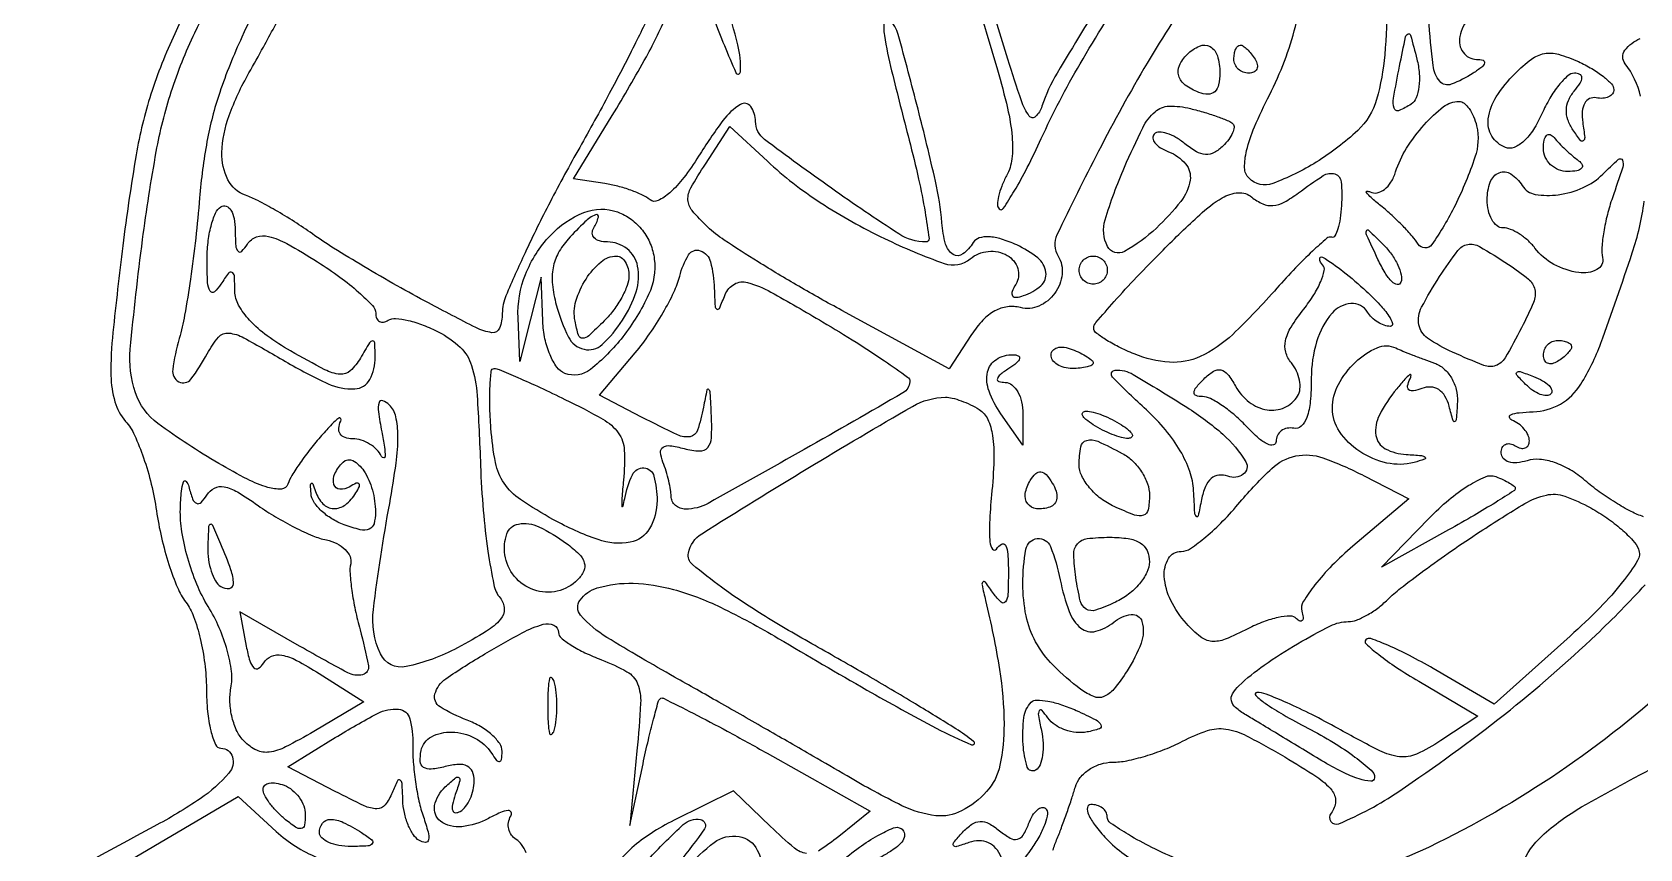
# Model space of a CAD drawing. Extents: x 21 to 741, y 101 to 447.
# Drawn here: x 311.6 to 425.9, y 168.8 to 226.9 of the extents above; entities that cross this region are included whole.
import ezdxf

# ---------------------------------------------------------------- set-up
doc = ezdxf.new("R2010")
doc.units = 0

msp = doc.modelspace()

# ---------------------------------------------------------------- linework, layer by layer
for points in [[(395.404988, 239.75, -0.004701), (394.629985, 238.851897, -0.005486), (393.876674, 238.014062, -0.004889), (393.225452, 237.319323, -0.032861), (392.877307, 237, 0.081453), (391.582951, 235.558604, 0.003475), (387.926301, 229.754628, 0.004548), (384.437837, 224.015438, 0.053907), (383.354955, 221.650235, -0.11438), (382.90619, 220.917318, -0.464589), (382.451996, 220.952006, -0.075082), (381.899313, 222.027103, -0.006341), (380.939529, 225), (379.240594, 230.5), (382.048347, 231.108985, 0.077499), (384.548773, 232.07385, 0.023717), (387.968336, 234.267567, 0.023905), (391.476569, 237.02204, 0.030769), (394.404988, 239.889826, -0.009477), (396.132167, 241.73163, -0.238757), (396.767097, 241.948977, -0.576211), (396.907225, 241.604542, -0.010863)], [(406.964816, 235.065741, -0.095264), (407.639638, 232.895318, -0.024524), (407.869712, 229.2159, -0.025834), (407.720094, 225.305827, -0.045959), (407.138175, 222.139534, -0.136918), (405.79597, 219.929346, -0.049686), (402.857077, 217.678418, -0.049581), (399.756139, 216.160425, -0.293397), (398.072596, 216.527404, -0.196208), (397.758475, 217.274733, -0.062764), (397.899426, 218.495475, -0.041503), (398.465358, 220.184672, -0.015604), (399.523075, 222.446403, 0.026383), (400.591146, 224.864738, 0.028432), (401.368598, 227.323144, 0.029379), (401.841712, 229.773922, 0.033002), (402, 232.169478, -0.012412), (402.066499, 234.84783, -0.084366), (402.351688, 236.135372, -0.18635), (402.947081, 236.768383, -0.112354), (403.964816, 237, -0.085768), (404.79313, 236.856861, -0.057675), (405.656553, 236.431812, -0.056312), (406.422883, 235.805512, -0.070544)], [(358.028158, 233.95, 0.071377), (358.414013, 232.094257, 0.007416), (359.997521, 227.917072, 0.007284), (361.599072, 224.040148, 0.796943), (361.929872, 224.100777, 0.072176), (361.736863, 226.018204, 0.018127), (360.864389, 229.044631, 0.017266), (359.786801, 231.983428, 0.088169), (358.863519, 233.45, 0.020577), (358.533207, 233.784635, 0.0529), (358.26193, 233.98875, 0.149115), (358.098764, 234.02925, 0.41707)], [(415.050444, 228.822957, 0.118663), (413.740015, 227.944537, 0.13543), (413.051581, 226.605281, 0.209727), (413.287472, 225.486843, 0.238689), (414.25, 224.984687, -0.066727), (414.704915, 224.918023, -0.405416), (414.8125, 224.730859, -0.167501), (414.621859, 224.440231, -0.021149), (414, 224, -0.052236), (412.446025, 223.211889, -0.323515), (411.630733, 223.429469, -0.143283), (411.155438, 224.554918, -0.010969), (410.846513, 227.866115), (410.5, 232.73223), (413.800444, 231.156848, -0.007199), (415.797806, 230.167903, -0.152401), (416.264727, 229.709115, -0.415058), (416.144484, 229.313588, -0.033641)], [(409.598762, 221.804373, -0.049642), (408.737732, 221.345163, -0.441845), (408.392253, 221.508379, -0.117892), (408.34776, 222.217773, -0.006025), (408.77276, 224.5, -0.002263), (409.197387, 226.587384, -0.249998), (409.373906, 226.799023, -0.450295), (409.556182, 226.708596, -0.003801), (410.004257, 225, -0.042758), (410.170448, 223.992027, -0.051084), (410.147224, 223.030035, -0.059031), (409.952796, 222.249545, -0.156145)], [(396, 224.031385, -0.051069), (395.9132, 223.183769, -0.155809), (395.632608, 222.68592, -0.195231), (395.163102, 222.507681, -0.086117), (394.5, 222.638374, -0.066516), (393.539959, 223.161905, -0.161077), (393.076732, 223.811721, -0.183515), (393.123303, 224.548808, -0.09007), (393.666667, 225.333333, -0.094758), (394.546675, 225.930799, -0.233205), (395.306314, 225.892232, -0.197246), (395.828429, 225.236388, -0.070834)], [(398.5, 225, -0.082592), (398.656512, 224.6179, -0.161196), (398.6254, 224.29375, -0.182303), (398.413961, 224.078288, -0.108972), (398.059017, 224, -0.093332), (397.654762, 224.076123, -0.09642), (397.311086, 224.29375, -0.099167), (397.081062, 224.618444, -0.105053), (397, 225, -0.042167), (397.032345, 225.382849, -0.061769), (397.129539, 225.70625, -0.081139), (397.272352, 225.92554, -0.210953), (397.440983, 226, -0.151918), (397.65171, 225.934461, -0.038439), (397.933975, 225.70625, -0.035638), (398.231006, 225.382774, -0.029505)], [(424, 222.839485, -0.16092), (423.901009, 222.539871, -0.123606), (423.632812, 222.320036, -0.095767), (423.228052, 222.216809, -0.064126), (422.75, 222.25, 0.158053), (422.276392, 222.194757, 0.161422), (421.930084, 221.872323, 0.109584), (421.760037, 221.286927, 0.052356), (421.791698, 220.5, -0.008334), (421.930059, 219.426316, -0.262286), (421.829533, 219.189556, -0.418337), (421.630346, 219.216848, -0.012742), (421.0989, 219.966462, -0.063098), (420.736999, 220.687461, -0.092393), (420.627741, 221.387112, -0.095244), (420.778488, 222.063554, -0.071004), (421.179647, 222.716462, 0.028644), (421.608666, 223.298182, 0.140271), (421.727982, 223.684643, 0.294061), (421.587419, 223.913257, 0.112352), (421.206262, 224, 0.185694), (420.722463, 223.813905, 0.040182), (420.096553, 223.150152, 0.036783), (419.453457, 222.214586, 0.027997), (418.887025, 221.106901, -0.038454), (418.286652, 219.990982, -0.063399), (417.600041, 219.170975, -0.086128), (416.912479, 218.725164, -0.194867), (416.303208, 218.71389, -0.168322), (415.336358, 219.528134, -0.168063), (415.079715, 220.766575, -0.110938), (415.647823, 222.324617, -0.053746), (416.985272, 223.985272, -0.035532), (418.142996, 224.989188, -0.115231), (419.067798, 225.39541, -0.116657), (420.070176, 225.347428, -0.036874), (421.485272, 224.824757, -0.025783), (422.448188, 224.324577, -0.034425), (423.261299, 223.768946, -0.036783), (423.84257, 223.236257, -0.19114)], [(414.248645, 220.25, -0.137544), (414.134599, 218.025353, -0.033696), (412.720341, 214.603893, -0.038582), (411.064851, 211.819773, -0.538034), (410.093367, 211.848928, 0.040585), (409.688824, 212.398328, 0.014004), (409.020641, 213.1245, 0.01381), (408.236112, 213.887274, 0.015584), (407.440862, 214.574353, -0.009506), (406.757375, 215.150513, -0.048173), (406.416167, 215.513039, -0.599942), (406.456953, 215.603905, -0.133678), (406.678004, 215.559637, 0.167573), (407.176634, 215.493754, 0.11628), (407.697236, 215.733909, 0.089443), (408.162254, 216.254944, 0.060801), (408.493512, 216.979559, -0.06244), (409.269167, 218.661726, -0.043659), (410.52436, 220.333472, -0.043845), (411.902462, 221.622122, -0.167602), (412.998104, 222, -0.172492), (413.354482, 221.873285, -0.066874), (413.71824, 221.485938, -0.055787), (414.03425, 220.919653, -0.043874)], [(396.931284, 220.40205, -0.233936), (397.015552, 220.152607, -0.071883), (396.903618, 219.759406, -0.054878), (396.63089, 219.29447, -0.036328), (396.225715, 218.825715, -0.071654), (395.59679, 218.355167, -0.14041), (394.991509, 218.219639, -0.117155), (394.330744, 218.418236, -0.041902), (393.518216, 218.984882, 0.040693), (392.873067, 219.437119, 0.05704), (392.230021, 219.721271, 0.072005), (391.683857, 219.808496, 0.202711), (391.332706, 219.666039, 0.231374), (391.23425, 219.379208, 0.141566), (391.378233, 219.04368, 0.085347), (391.771604, 218.702893, 0.044331), (392.356872, 218.41655, -0.126782), (393.562836, 217.558099, -0.218079), (393.886183, 216.392096, -0.127979), (393.222533, 214.879648, -0.037152), (391.486756, 212.987558, -0.061348), (389.213583, 211.324415, -0.422171), (388.021317, 211.679994, -0.197047), (387.844017, 213.582963, -0.028433), (389.220711, 217.318923, -0.012457), (390.521783, 220.120119, -0.096261), (391.394044, 221.263561, -0.177853), (392.392594, 221.656818, -0.067365), (393.905272, 221.487639, -0.010898), (394.929143, 221.206807, -0.013739), (395.862797, 220.900537, -0.011854), (396.624982, 220.606529, -0.098702)], [(421.5, 217.776946, -0.111066), (421.749502, 217.485745, -0.327207), (421.71351, 217.239691, -0.159858), (421.381294, 217.068396, -0.037587), (420.75, 217.015313, -0.092982), (420.077293, 217.13542, -0.098893), (419.510203, 217.490372, -0.101386), (419.132985, 218.027441, -0.102919), (419, 218.666667, -0.043317), (419.050454, 219.247958, -0.152297), (419.220312, 219.577897, -0.297449), (419.466001, 219.631514, -0.129577), (419.75, 219.4283, 0.019542), (420.109237, 219.02775, 0.01106), (420.573438, 218.569889, 0.011028), (421.062566, 218.128314, 0.017789)], [(423.900163, 215.143452, 0.021808), (423.540924, 213.947566, 0.021361), (423.284365, 212.716689, 0.021826), (423.153059, 211.619722, 0.071634), (423.202183, 210.893452, -0.338159), (422.798469, 210.039495, -0.155357), (421.511075, 209.820155, -0.09133), (419.748561, 210.407462, -0.102128), (418.389757, 211.569154, 0.044629), (417.880685, 212.116601, 0.041545), (417.270845, 212.579689, 0.044249), (416.656148, 212.898131, 0.097694), (416.139757, 213, -0.170972), (415.704896, 213.153176, -0.094147), (415.334804, 213.5875, -0.07465), (415.084472, 214.234922, -0.055038), (415, 215, -0.08651), (415.219825, 216.261007, -0.212906), (415.856552, 216.924614, -0.248325), (416.692038, 216.840545, -0.10795), (417.49137, 216.013964, 0.214885), (418.42075, 215.386442, 0.077504), (420.052358, 215.360563, 0.069331), (421.831541, 215.866937, 0.092684), (423.213567, 216.813567, -0.012849), (424.335114, 217.878906, -0.518946), (424.615809, 217.815142, -0.178623), (424.634154, 217.313123, -0.004609)], [(404.644213, 214.583762, -0.021919), (404.549266, 213.669182, -0.038207), (404.380253, 212.926126, -0.048383), (404.170676, 212.425863, -0.356544), (403.948136, 212.333762, 0.256813), (403.606268, 212.260832, 0.009291), (402.578644, 211.33838, 0.014989), (401.37918, 210.151615, 0.009711), (400.060992, 208.711786, -0.021416), (396.911864, 205.429688, -0.083128), (394.58998, 203.850143, -0.125526), (392.413889, 203.450223, -0.081355), (389.909272, 204.037581, -0.017626), (388.796962, 204.54495, -0.026057), (387.863985, 205.073329, -0.024036), (387.173289, 205.561708, -0.2442), (387.031952, 205.87132, -0.166155), (387.191435, 206.27052, -0.004174), (388.49432, 207.762841, -0.008514), (390.084711, 209.493782, -0.005648), (391.965357, 211.427714, -0.010146), (394.565603, 213.937908, -0.052197), (396.166122, 215.137514, -0.116993), (397.312689, 215.499692, -0.193813), (398.26545, 215.19466, 0.0683), (399.04542, 214.709629, 0.127512), (399.774121, 214.587321, 0.104207), (400.570611, 214.829369, 0.036282), (401.582045, 215.485142, -0.019633), (403.349301, 216.71635, -0.217198), (404.181208, 216.834838, -0.310793), (404.627548, 216.284988, -0.034719)], [(355.802947, 210.781777, -0.139885), (355.401579, 208.254405, -0.057042), (353.56772, 205.2594, -0.058721), (351.266683, 202.93658, -0.26581), (349.452766, 202.656499, -0.145968), (348.885184, 203.093644, -0.055836), (348.390805, 203.971172, -0.049007), (348.034126, 205.109833, -0.042025), (347.881685, 206.356989), (347.76337, 209.5), (347, 206.5), (346.23663, 203.5), (346.118315, 206.603977, -0.10469), (346.651075, 209.697943, -0.09408), (348.399897, 212.445981, -0.108249), (350.800953, 214.091394, -0.186335), (353.192202, 214.131284, -0.070477), (354.16285, 213.610448, -0.068986), (354.958676, 212.837272, -0.068383), (355.519583, 211.87006, -0.067225)], [(349.686389, 212.205958, 0.059208), (348.976641, 211.206057, 0.080027), (348.608259, 210.16231, 0.071907), (348.565353, 208.971431, 0.038462), (348.835922, 207.521118, 0.050864), (349.703794, 205.235993, 0.223252), (350.808265, 204.366545, 0.248669), (352.089822, 204.707273, 0.060937), (353.546217, 206.430191, 0.068399), (354.512005, 208.4634, 0.124977), (354.61817, 210.285363, 0.180195), (353.868616, 211.51612, 0.168367), (352.472368, 212, -0.064544), (351.908495, 212.073094, -0.136231), (351.530694, 212.29375, -0.191443), (351.39521, 212.620484, -0.14305), (351.5, 213, 0.070905), (351.831451, 213.758448, 0.631803), (351.626461, 213.936171, 0.089396), (350.865522, 213.425578, 0.01648)], [(408.866071, 209.130903, -0.36404), (408.612636, 208.978429, -0.158497), (408.236429, 209.170012, -0.061987), (407.747797, 209.797555, -0.024856), (407.236665, 210.760309, -0.002374), (406.431497, 212.499319, -0.192266), (406.417164, 212.791757, -0.547728), (406.576915, 212.830457, -0.00522), (407.602737, 211.825835, -0.040664), (408.199142, 211.123642, -0.04615), (408.645971, 210.362069, -0.051777), (408.892148, 209.654683, -0.141524)], [(360.070285, 208.690983, 0.005428), (360.124405, 207.430965, 0.254971), (360.254504, 207.22023, 0.445885), (360.4288, 207.278077, 0.008661), (360.835032, 208.254736, -0.173559), (361.493706, 209.004906, -0.197173), (362.438773, 209.116183, -0.05953), (364.088312, 208.436074, -0.006054), (367.764747, 206.320855, -0.006503), (370.152463, 204.866094, -0.010247), (372.158964, 203.549472, -0.004612), (373.810582, 202.394084, -0.257419), (373.967896, 202.066119, -0.252635), (373.477252, 201.268658, -0.00183), (366.465043, 197.247589, -0.002989), (359.628443, 193.414305, -0.126936), (358.022798, 193, -0.088556), (357.632285, 193.069711, -0.094849), (357.300447, 193.269725, -0.099974), (357.078453, 193.567922, -0.110612), (357, 193.918213, 0.042954), (356.960767, 194.374063, 0.015619), (356.829922, 195.009917, 0.015354), (356.642665, 195.700235, 0.017705), (356.42101, 196.345249, -0.063388), (356.25039, 197.043064, -0.285456), (356.422478, 197.405844, -0.180855), (356.91822, 197.513533, -0.027967), (357.92101, 197.310405, 0.050073), (359.02717, 197.136754, 0.236764), (359.598625, 197.384661, 0.164612), (359.866583, 198.075069, 0.022852), (359.863818, 199.633369, 0.002559), (359.777758, 201.268342, 0.173722), (359.670731, 201.520277, 0.607901), (359.545662, 201.48602, 0.005188), (359.294267, 200.25, -0.030322), (358.873787, 198.609456, -0.282461), (358.342532, 198.154036, -0.151769), (357.458547, 198.281432, -0.00822), (354.903456, 199.549925), (351.906231, 201.09985), (354.453407, 204.126997, 0.023836), (355.473061, 205.463165, 0.019771), (356.430475, 206.974625, 0.020222), (357.19783, 208.431928, 0.049622), (357.606965, 209.570161, -0.07559), (358.241776, 211.085142, -0.355404), (359.069143, 211.377948, -0.248546), (359.798641, 210.580235, -0.055425)], [(416.509942, 210.401529, -0.026119), (417.93256, 209.359331, -0.171801), (418.384189, 208.61609, -0.15256), (418.295653, 207.706607, -0.019358), (417.449079, 205.901529, -0.012487), (416.271702, 203.757691, -0.177411), (415.609837, 203.208716, -0.181032), (414.756003, 203.223163, -0.013107), (412.547053, 204.160515, -0.041955), (410.763811, 205.161236, -0.203711), (410.148016, 206.114331, -0.16402), (410.339987, 207.355627, -0.02537), (411.61501, 209.535183, -0.014971), (412.909524, 211.387429, -0.191206), (413.617081, 211.824187, -0.178002), (414.456579, 211.673904, -0.012648)], [(354, 209.571429, -0.090103), (353.878099, 208.900468, -0.035973), (353.485937, 208.048431, -0.034133), (352.919681, 207.167922, -0.036427), (352.25, 206.392836, -0.009429), (351.139082, 205.32303, -0.186224), (350.707087, 205.150756, -0.333841), (350.415058, 205.365105, -0.025734), (350.167424, 206.369447, -0.119969), (350.236753, 207.797426, -0.070289), (350.950468, 209.363319, -0.073591), (352.015714, 210.590386, -0.179119), (353.122445, 211, -0.15986), (353.457164, 210.890177, -0.096766), (353.742218, 210.580357, -0.078418), (353.934725, 210.117758, -0.059528)], [(388, 210, -0.099038), (387.923658, 209.618362, -0.097945), (387.70625, 209.29375, -0.097945), (387.381638, 209.076342, -0.099038), (387, 209, -0.099038), (386.618362, 209.076342, -0.097945), (386.29375, 209.29375, -0.097945), (386.076342, 209.618362, -0.099038), (386, 210, -0.099038), (386.076342, 210.381638, -0.097945), (386.29375, 210.70625, -0.097945), (386.618362, 210.923658, -0.099038), (387, 211, -0.099038), (387.381638, 210.923658, -0.097945), (387.70625, 210.70625, -0.097945), (387.923658, 210.381638, -0.099038)], [(406.405499, 208.5, -0.017263), (407.372938, 207.539247, -0.038967), (408.019092, 206.734375, -0.081352), (408.265871, 206.204981, -0.4969), (408.110539, 206, -0.086657), (407.684641, 206.074372, -0.053372), (407.225787, 206.297387, -0.051548), (406.805288, 206.625123, -0.063125), (406.492348, 207.012381, 0.2776), (405.319572, 207.616483, 0.20291), (403.979594, 206.942065, 0.104198), (402.877484, 204.907666, 0.072333), (402.5, 202.311981, -0.021854), (402.427413, 200.652022, -0.062607), (402.184417, 199.525513, -0.117703), (401.78585, 198.906189, -0.245256), (401.25, 198.75, 0.094292), (400.773032, 198.754468, 0.116874), (400.367188, 198.577423, 0.122474), (400.096821, 198.24514, 0.110264), (400, 197.811439, -0.346369), (399.809923, 197.569972, -0.175012), (399.401057, 197.614907, -0.065755), (398.745383, 198.051355, -0.025544), (397.961045, 198.811439, 0.025957), (397.095198, 199.649128, 0.029287), (396.179976, 200.35711, 0.030463), (395.3414, 200.85858, 0.120083), (394.761045, 201, -0.081742), (394.306214, 201.074857, -0.344024), (394.164057, 201.290952, -0.155859), (394.313689, 201.654929, -0.022758), (394.862279, 202.25, -0.05021), (395.549784, 202.806158, -0.202329), (396.069682, 202.90107, -0.175087), (396.549817, 202.596453, -0.036284), (397.111969, 201.75, 0.099408), (398.091822, 200.614319, 0.126202), (399.357831, 200.06455, 0.14609), (400.596295, 200.228379, 0.150004), (401.527073, 201.043805, 0.116513), (401.692642, 201.54077, 0.069246), (401.662137, 202.167223, 0.063288), (401.450034, 202.821842, 0.06333), (401.08097, 203.402437, -0.106383), (400.682885, 204.165677, -0.124477), (400.665686, 204.980398, -0.083112), (401.067454, 205.951128, -0.027071), (401.962125, 207.224721, 0.026303), (402.671625, 208.231426, 0.039658), (403.168896, 209.181823, 0.046022), (403.418825, 209.959907, 0.256466), (403.300578, 210.366088, -0.178493), (403.096498, 210.808583, -0.609954), (403.292986, 210.930203, -0.032714), (404.766735, 209.907684, -0.018861)], [(411.25, 203.384012, -0.097899), (411.922216, 202.986275, -0.076477), (412.462434, 202.329974, -0.072921), (412.800325, 201.508999, -0.074935), (412.883999, 200.633369, -0.003433), (412.807905, 199.391307, -0.259944), (412.702486, 199.229234, -0.477798), (412.576794, 199.283263, -0.005086), (412.296534, 200.323425, 0.07073), (412.002517, 201.03016, 0.11496), (411.554653, 201.497256, 0.130586), (410.990644, 201.682783, 0.106525), (410.360598, 201.58488, -0.041796), (409.76042, 201.410433, -0.223178), (409.437708, 201.489351, -0.286608), (409.342608, 201.763813, -0.06091), (409.52222, 202.261454, 0.104546), (409.590519, 202.518499, 0.633914), (409.501991, 202.56597, 0.053371), (409.149884, 202.24161, 0.009593), (408.574157, 201.55887, 0.049118), (407.343212, 199.693196, 0.158467), (407.093886, 198.247196, 0.238441), (407.759366, 197.29851, 0.110301), (409.25, 196.883999, -0.007095), (410.323795, 196.813348, -0.180732), (410.584915, 196.691216, -0.554324), (410.549277, 196.543424, -0.016069), (409.802407, 196.320767, -0.119217), (407.876399, 196.281698, -0.092585), (405.9408, 197.103882, -0.097301), (404.50813, 198.522044, -0.150239), (404, 200.174941, -0.123799), (404.421906, 201.852819, -0.07926), (405.645736, 203.459754, -0.087234), (407.179094, 204.481321, -0.215585), (408.5, 204.46679, 0.011029), (409.003764, 204.24567, 0.004115), (409.720313, 203.956704, 0.004075), (410.506703, 203.654452, 0.004923)], [(421, 204.559017, -0.151918), (420.934461, 204.34829, -0.038439), (420.70625, 204.066025, -0.035638), (420.382774, 203.768994, -0.029505), (420, 203.5, -0.082592), (419.6179, 203.343488, -0.161196), (419.29375, 203.3746, -0.182303), (419.078288, 203.586039, -0.108972), (419, 203.940983, -0.093332), (419.076123, 204.345238, -0.09642), (419.29375, 204.688914, -0.099167), (419.618444, 204.918938, -0.105053), (420, 205, -0.042167), (420.382849, 204.967655, -0.061769), (420.70625, 204.870461, -0.081139), (420.92554, 204.727648, -0.210953)], [(381, 203, 0.021149), (380.378141, 202.559769, 0.167501), (380.1875, 202.269141, 0.405416), (380.295085, 202.081977, 0.066727), (380.75, 202.015313, -0.171871), (381.227034, 201.839739, -0.092338), (381.632812, 201.351637, -0.073308), (381.907394, 200.628849, -0.054228), (382, 199.777494), (382, 197.554988), (380.442067, 199.779248, -0.063584), (379.597094, 201.386502, -0.141003), (379.491754, 202.754378, -0.204737), (380.113588, 203.649427, -0.144128), (381.309017, 203.984687, -0.102799), (381.672401, 203.904291, -0.37991), (381.760849, 203.707316, -0.147021), (381.554112, 203.402546, -0.027275)], [(387, 203.393011, -0.289661), (386.903916, 203.241071, -0.046727), (386.559375, 203.115447, -0.039339), (386.074824, 203.028469, -0.024748), (385.5, 203, -0.062722), (384.926468, 203.07223, -0.08088), (384.440625, 203.284531, -0.098158), (384.115494, 203.599211, -0.152681), (384, 203.968615, -0.184534), (384.122486, 204.289193, -0.147206), (384.440625, 204.483616, -0.100118), (384.925634, 204.511135, -0.055937), (385.5, 204.361626, -0.02136), (386.074558, 204.112506, -0.030395), (386.559375, 203.839659, -0.030693), (386.912889, 203.579329, -0.222225)], [(349.454647, 200.809771, -0.015271), (352.151429, 199.396209, -0.10823), (353.2471, 198.417738, -0.146368), (353.670521, 197.203585, -0.03566), (353.613883, 195.059771, 0.004249), (353.499493, 193.780872, 0.036399), (353.494931, 193.20662, 0.837025), (353.56413, 193.198827, 0.024654), (353.698906, 193.75, -0.061406), (354.250074, 195.451986, -0.308522), (355.065956, 195.937114, -0.324346), (355.777178, 195.350895, -0.063627), (356, 193.606989, -0.131454), (355.470711, 191.628563, -0.21991), (354.090089, 190.653206, -0.131044), (351.802704, 190.833094, -0.040979), (348.636345, 192.250892, -0.022729), (346.291327, 193.683348, -0.094828), (345.123296, 194.845558, -0.10279), (344.515395, 196.308001, -0.029167), (344.192502, 198.763121, -0.011704), (344.112767, 200.38766, -0.019572), (344.131239, 201.755417, -0.01447), (344.218567, 202.823488, -0.382201), (344.415751, 203, -0.09945), (344.776911, 202.927448, -0.003383), (346.11486, 202.35662, -0.00625), (347.688817, 201.648957, -0.004307)], [(393.643355, 200.25, -0.039427), (396.221719, 198.321289, -0.078557), (397.845828, 196.365247, -0.38768), (397.663614, 195.482361, -0.253744), (396.562305, 195.337718, 0.120608), (395.925068, 195.418665, 0.153389), (395.386187, 195.179236, 0.114033), (394.971485, 194.599812, 0.050627), (394.698487, 193.694706, -0.00579), (394.455453, 192.516095, -0.607369), (394.329294, 192.481963, -0.172589), (394.221235, 192.736433, -0.002818), (394.136182, 194.306371, 0.072688), (393.866704, 195.680804, 0.04753), (393.186784, 197.148904, 0.042389), (392.141779, 198.633197, 0.033134), (390.777139, 200.056371, -0.014579), (388.374938, 202.382463, -0.639446), (388.566244, 202.882351, -0.151762), (389.83654, 202.579861, -0.007108)], [(419.526461, 201.193128, -0.20742), (419.220211, 201.072099, -0.082976), (418.768815, 201.162781, -0.063152), (418.246577, 201.441312, -0.043285), (417.733333, 201.875912, -0.011214), (417.106486, 202.536448, -0.400052), (417.111181, 202.729672, -0.286372), (417.336218, 202.78179, -0.008399), (418.293128, 202.435707, -0.036269), (418.940734, 202.133723, -0.070189), (419.395085, 201.789051, -0.120343), (419.59249, 201.461316, -0.278911)], [(378.88742, 200.09074, -0.145144), (379.503889, 199.385002, -0.071202), (379.845383, 198.230307, -0.045154), (379.939812, 196.519407, -0.015172), (379.776077, 194.021388, 0.011365), (379.629887, 192.024084, 0.035052), (379.6566, 190.671088, 0.133931), (379.847658, 190.15742, 0.531545), (380.123345, 190.165335, -0.122412), (380.484646, 190.510263, -0.428509), (380.760094, 190.427744, -0.102578), (380.929447, 189.805197, -0.015292), (380.969374, 188.5, -0.010481), (380.936711, 186.941982, -0.143189), (380.756858, 186.410615, -0.460001), (380.450028, 186.380541, -0.048891), (379.919181, 187, 0.008287), (379.33626, 187.803896, 0.437011), (379.165917, 187.821476, 0.272151), (379.096518, 187.610789, 0.00575), (379.350434, 186.5, -0.018818), (380.336077, 181.602426, -0.038989), (380.659381, 177.717519, -0.051802), (380.37014, 174.788231, -0.134204), (379.419607, 172.911166, -0.089319), (377.64827, 171.544727, -0.148832), (375.810908, 171.203909, -0.087342), (373.407539, 171.911505, -0.01789), (369.5, 174.027699, 0.001961), (367.074994, 175.442692, 0.000851), (363.839063, 177.306548, 0.000842), (360.391557, 179.27676, 0.001119), (357.25, 181.055821, -0.008669), (352.435759, 183.878969, -0.077272), (350.566735, 185.459459, -0.35174), (350.525723, 186.533581, -0.160967), (351.75, 187.395305, -0.08235), (354.31174, 187.729669, -0.059304), (357.166769, 187.289377, -0.045171), (360.516677, 186.021722, -0.02091), (364.619178, 183.813135, 0.003946), (370.921146, 180.139493, 0.00849), (375.845631, 177.430624, 0.021699), (378.35624, 176.240898, 0.869862), (378.5, 176.481755, 0.029594), (377.229523, 177.384763, 0.00375), (374.364472, 179.146242, 0.004388), (370.925989, 181.183914, 0.003635), (367.230117, 183.294728, -0.010111), (363.466227, 185.509515, -0.019851), (360.582672, 187.44768, -0.017005), (358.514187, 189.071309, -0.272675), (358.230117, 189.877197, -0.206965), (359.176443, 191.255462, -0.003961), (366.716072, 195.90951, -0.005462), (374.158306, 200.311954, -0.128143), (376.5, 200.955908, -0.064431), (376.980522, 200.900296, -0.025946), (377.613805, 200.70732, -0.025152), (378.282822, 200.426071, -0.029079)], [(389, 199, -0.027796), (389.514186, 198.625641, -0.102785), (389.765625, 198.315379, -0.335455), (389.732273, 198.122372, -0.190341), (389.5, 198.030626, -0.067616), (389.012663, 198.096832, -0.024967), (388.353125, 198.315379, -0.024204), (387.647707, 198.628962, -0.026766), (387, 199, -0.027796), (386.485814, 199.374359, -0.102785), (386.234375, 199.684621, -0.335455), (386.267727, 199.877628, -0.190341), (386.5, 199.969374, -0.067616), (386.987337, 199.903168, -0.024967), (387.646875, 199.684621, -0.024204), (388.352293, 199.371038, -0.026766)], [(389.065741, 196.964816, -0.069844), (389.805507, 196.424468, -0.056191), (390.431812, 195.662851, -0.057684), (390.856915, 194.806359, -0.086582), (391, 193.986255, -0.043902), (390.908799, 192.949565, -0.277846), (390.574928, 192.566983, -0.16973), (389.939439, 192.582869, -0.016571), (388.5, 193.181954, -0.05602), (387.543894, 193.754356, -0.055346), (386.734375, 194.526775, -0.060448), (386.183105, 195.372764, -0.114691), (386, 196.160515, -0.045139), (386.115584, 197.438207, -0.291291), (386.53571, 197.891601, -0.172073), (387.321238, 197.825271, -0.016588)], [(406.260297, 195.365395), (409.421274, 193.73079), (405.460637, 190.36336, 0.020942), (403.968019, 188.982565, 0.029089), (402.761354, 187.618523, 0.028922), (401.932462, 186.428169, 0.205691), (401.833333, 185.747965, -0.034878), (401.918432, 185.308513, -0.185236), (401.860153, 185.075187, -0.36958), (401.702049, 185.034532, -0.082452), (401.456549, 185.210118, 0.205313), (401.002896, 185.391523, 0.044652), (400.146686, 185.293628, 0.03962), (399.100303, 184.990146, 0.02895), (397.994625, 184.497221, -0.021751), (396.374376, 183.746766, -0.119147), (395.427971, 183.600745, -0.148646), (394.627102, 183.919901, -0.040242), (393.62141, 184.865844, -0.07087), (392.51381, 186.505636, -0.095647), (392.051522, 188.230624, -0.153291), (392.349309, 189.484996, -0.264282), (393.255603, 190, 0.151359), (393.914045, 190.203996, 0.024238), (394.999612, 191.028125, 0.024935), (396.22013, 192.159855, 0.019567), (397.42947, 193.5, -0.031305), (399.691373, 195.891296, -0.136445), (401.40419, 196.781684, -0.139188), (403.311606, 196.65097, -0.033069)], [(335.984687, 192.782224, -0.067124), (335.881837, 191.964595, -0.237761), (335.541056, 191.580747, -0.156774), (334.907844, 191.538328, -0.027388), (333.75, 191.89508, -0.048873), (332.882192, 192.31569, -0.052113), (332.132652, 192.889188, -0.058171), (331.603223, 193.521156, -0.128658), (331.403709, 194.112856, -0.007131), (331.369315, 194.737074, -0.312191), (331.436049, 194.842477, -0.426966), (331.531426, 194.801487, -0.008488), (331.727033, 194.25, 0.110853), (332.252813, 193.382094, 0.195443), (333.00675, 193.046041, 0.175469), (333.845104, 193.318406, 0.089159), (334.595492, 194.154508, 0.029004), (334.843426, 194.613152, 0.315645), (334.809017, 194.809017, 0.315645), (334.613152, 194.843426, 0.029004), (334.154508, 194.595492, -0.155081), (333.44744, 194.418059, -0.32184), (333.028884, 194.759716, -0.179505), (333.099408, 195.526126, -0.084806), (333.681695, 196.348362, -0.332947), (334.381098, 196.448773, -0.124937), (335.151443, 195.73285, -0.076643), (335.7653, 194.35983, -0.064722)], [(383.905454, 193.145833, -0.105435), (382.971294, 193.032286, -0.21625), (382.342919, 193.387974, -0.203585), (382.173645, 194.11717, -0.095285), (382.524864, 195.040232, -0.060422), (382.915023, 195.5284, -0.226851), (383.276151, 195.651965, -0.186249), (383.650668, 195.454721, -0.040481), (384.092954, 194.856763, -0.059411), (384.358425, 194.28882, -0.10734), (384.411849, 193.780462, -0.141913), (384.250559, 193.389303, -0.142632)], [(323.997881, 193.996571, -0.135929), (324.542959, 194.501339, -0.170734), (325.22049, 194.59586, -0.086024), (326.168836, 194.2267, -0.018586), (327.646604, 193.258481, 0.020113), (328.885762, 192.451991, 0.017272), (330.249315, 191.703173, 0.017618), (331.535579, 191.109477, 0.04685), (332.5, 190.807372, -0.061601), (333.244226, 190.549972, -0.08029), (333.831511, 190.134005, -0.098167), (334.175426, 189.629777, -0.155492), (334.224291, 189.113484, 0.072818), (334.175881, 188.410616, 0.016287), (334.307196, 187.212677, 0.016569), (334.55216, 185.826288, 0.015346), (334.893684, 184.422874, -0.021333), (335.484166, 181.863438, -0.399828), (335.072526, 181.230507, -0.183438), (334.010143, 181.368749, -0.006818), (330.417997, 183.358643), (326.335993, 185.693195), (326.802151, 183.254647, 0.022787), (327.05251, 182.206431, 0.132179), (327.34364, 181.723878, 0.346893), (327.672973, 181.691732, 0.112146), (328.040508, 182.065544, -0.154376), (328.592772, 182.541083, -0.149859), (329.325195, 182.619789, -0.075744), (330.375916, 182.246154, -0.017899), (331.988076, 181.304487), (335.163444, 179.293986), (331.605435, 177.194709, -0.014943), (329.600776, 176.091316, -0.083247), (328.434681, 175.721422, -0.14805), (327.545217, 175.858498, -0.084834), (326.651593, 176.491264, -0.085435), (326.150512, 177.200708, -0.050447), (325.800119, 178.179783, -0.048617), (325.64148, 179.26077, -0.05943), (325.713061, 180.27931, 0.078485), (325.751187, 181.461657, 0.037099), (325.449312, 182.961797, 0.034579), (324.878054, 184.567153, 0.034131), (324.088919, 186.085761, -0.039155), (323.289174, 187.663271, -0.028378), (322.642803, 189.524838, -0.028781), (322.224317, 191.39706, -0.048645), (322.119739, 193, -0.01212), (322.191962, 194.281397, -0.069082), (322.339463, 194.945728, -0.571425), (322.52299, 194.978381, -0.114981), (322.717278, 194.604853, 0.024746), (322.990092, 193.723415, 0.196915), (323.271236, 193.41458, 0.322249), (323.591009, 193.472781, 0.053476)], [(417, 194.478506, -0.256428), (416.901669, 194.299382, -0.002476), (415.604688, 193.483041, -0.007384), (414.07089, 192.559361, -0.004621), (412.25, 191.521523), (407.5, 188.872056), (410.870813, 192.358283, -0.025896), (412.26819, 193.661241, -0.035477), (413.659515, 194.670871, -0.038595), (414.872319, 195.301752, -0.194633), (415.620813, 195.315266, -0.01818), (416.149188, 195.09015, -0.02656), (416.594864, 194.851155, -0.024867), (416.925801, 194.627141, -0.23573)], [(425.756347, 190.151357, -0.236441), (425.684982, 189.340314, -0.028617), (424.628783, 187.826995, -0.027643), (423.020211, 185.999715, -0.01584), (420.894842, 183.971478), (415.5, 179.140241), (411.171494, 181.658282, 0.011828), (409.47903, 182.589981, 0.018569), (407.978646, 183.300806, 0.013186), (406.741773, 183.793302, 0.292423), (406.38055, 183.713883, 0.428793), (406.387839, 183.419548, 0.017342), (407.291968, 182.65616, 0.021101), (408.549446, 181.750211, 0.012169), (410.132632, 180.762507), (414.347154, 178.27357), (411.697887, 176.537703, -0.036789), (409.979975, 175.584665, -0.138541), (408.775626, 175.393248, -0.088256), (407.363045, 175.820579, -0.00996), (404.398357, 177.400918, 0.010199), (402.535361, 178.392851, 0.013161), (400.78392, 179.222842, 0.010945), (399.29929, 179.840639, 0.103831), (398.624047, 179.953439, 0.659182), (398.547281, 179.751814, 0.040468), (399.225501, 179.194227, 0.022013), (400.502651, 178.387847, 0.009803), (402.25, 177.434272, -0.016423), (404.069647, 176.40975, -0.023541), (405.604688, 175.375916, -0.020875), (406.754725, 174.443011, -0.215109), (407, 173.899274, -0.436484), (406.734093, 173.652705, -0.059311), (405.898438, 173.816814, -0.038586), (404.689329, 174.313163, -0.019592), (403.25, 175.11043, 0.000247), (401.693584, 176.053001, 0.000239), (400.118081, 177.005039, 0.000236), (398.729969, 177.842044, 0.000876), (397.854104, 178.367522, -0.041834), (397.116781, 178.896414, -0.15831), (396.823397, 179.373958, -0.195862), (396.897977, 179.867661, -0.068812), (397.354104, 180.438498, -0.036965), (399.14468, 181.90232, -0.020243), (401.530654, 183.434863, -0.016854), (403.868929, 184.702471, -0.116286), (405.130929, 185, 0.093487), (405.702148, 185.107745, 0.034678), (406.444611, 185.459273, 0.032888), (407.221379, 185.965166, 0.033985), (407.916112, 186.563483, -0.029649), (408.837157, 187.370707, -0.006645), (410.503483, 188.629756, -0.006871), (412.469622, 190.033503, -0.006599), (414.5, 191.402074, -0.00922), (417.68109, 193.402922, -0.083114), (419.205187, 194.006673, -0.138996), (420.51609, 193.921479, -0.041443), (422.361506, 193.088591, -0.025356), (423.495975, 192.381285, -0.02627), (424.539112, 191.570485, -0.027154), (425.36206, 190.776401, -0.093361)], [(349.55887, 190.567321, -0.033607), (350.448947, 189.813031, -0.126255), (350.828113, 189.19379, -0.183092), (350.790453, 188.605549, -0.088172), (350.35622, 187.97354, -0.143324), (348.911276, 187.168703, -0.139873), (347.245325, 187.259502, -0.13789), (345.86104, 188.219695, -0.138013), (345.180449, 189.760216, -0.119263), (345.322189, 191.236909, -0.270151), (346.143429, 191.942781, -0.159127), (347.600882, 191.747318, -0.046758)], [(324.070285, 190.309017, 0.042673), (324.117381, 189.425041, 0.045307), (324.314396, 188.580088, 0.049915), (324.621061, 187.892224, 0.125173), (325, 187.5, 0.170953), (325.600228, 187.368962, 0.378432), (325.887087, 187.693694, 0.086739), (325.711699, 188.697095, 0.014943), (325, 190.5, 0.003353), (324.41595, 191.834417, 0.352087), (324.249832, 191.919734, 0.343362), (324.126981, 191.775846, 0.003282)], [(384.654162, 187.979191, 0.036671), (385.28139, 185.71905, 0.139868), (386.125331, 184.541764, 0.234053), (387.182793, 184.315172, 0.111454), (388.454777, 184.962468, -0.143163), (389.70769, 185.504539, -0.371667), (390.464821, 185.000058, -0.157267), (390.402746, 183.47293, -0.05692), (389.415093, 181.510759, -0.023837), (388.459113, 180.193267, -0.128734), (387.755399, 179.670014, -0.192874), (387.041426, 179.668416, -0.066339), (386.123533, 180.183432, -0.036323), (384.1554, 181.897164, -0.069992), (382.906297, 183.567801, -0.075836), (382.226896, 185.423971, -0.049915), (382, 187.69113, -0.04426), (382.218662, 190.15648, -0.332989), (383.023153, 190.907429, -0.337773), (383.957285, 190.343189, -0.044666)], [(390.992198, 189.25, -0.114775), (390.813868, 188.498562, -0.059487), (390.281992, 187.687437, -0.054454), (389.503506, 186.943406, -0.055043), (388.585431, 186.388084, -0.026644), (387.162869, 185.818662, -0.224416), (386.494734, 185.895193, -0.199205), (386.082336, 186.470455, -0.020748), (385.766426, 188.138084, -0.027168), (385.615907, 189.780216, -0.186184), (385.875015, 190.534043, -0.191283), (386.568581, 190.907172, -0.028901), (388.173193, 191, -0.035523), (389.492412, 190.906156, -0.103753), (390.345483, 190.595922, -0.149559), (390.823058, 190.049554, -0.106868)], [(348.232003, 179, 0.011065), (348.259713, 177.748017, 0.052887), (348.366341, 177.042187, 0.542911), (348.521012, 176.99086, 0.161593), (348.689326, 177.25, 0.039571), (348.831531, 178.047266, 0.024357), (348.877971, 179, 0.024357), (348.831531, 179.952734, 0.039571), (348.689326, 180.75, 0.161593), (348.521012, 181.00914, 0.542911), (348.366341, 180.957813, 0.052887), (348.259713, 180.251983, 0.011065)], [(386.561023, 177.153977, -0.073383), (385.793289, 177.120368, -0.06058), (384.993688, 177.302341, -0.062292), (384.284297, 177.661978, -0.090281), (383.783081, 178.151607, 0.028732), (383.345595, 178.69877, 0.52513), (383.159025, 178.674717, 0.16455), (383.106148, 178.323202, 0.009717), (383.319373, 177.250996, -0.040817), (383.4411, 176.349051, -0.049698), (383.401288, 175.498133, -0.05755), (383.219095, 174.816116, -0.161689), (382.90612, 174.441979, -0.49024), (382.311237, 174.664567, -0.0595), (382.017075, 176.260498, -0.046113), (382.072364, 178.183352, -0.167668), (382.59977, 179.266436, -0.205367), (382.994845, 179.424371, -0.038838), (383.784589, 179.343184, -0.03579), (384.754743, 179.093779, -0.026093), (385.790965, 178.685473, -0.009094), (387.200695, 178.011934, -0.161636), (387.552501, 177.660829, -0.455422), (387.440198, 177.386695, -0.034269)], [(338.638614, 176.25, 0.026255), (338.669841, 175.024161, 0.016867), (338.82845, 173.610089, 0.016954), (339.078149, 172.232667, 0.030275), (339.389267, 171.124771, -0.016772), (339.723936, 170.045774, -0.108559), (339.75277, 169.480308, -0.378873), (339.533573, 169.302634, -0.128297), (339.107134, 169.433788, -0.109704), (338.677303, 169.852342, -0.047907), (338.304574, 170.560638, -0.044292), (338.038558, 171.42015, -0.044918), (337.929715, 172.309017, 0.007151), (337.875039, 173.487294, 0.227782), (337.7381, 173.73292, 0.465645), (337.55257, 173.684102, 0.013427), (337.179715, 172.838, -0.070566), (336.671683, 171.969173, -0.234791), (336.090167, 171.695724, -0.104908), (335.188567, 171.90752, -0.00978), (333.129882, 172.925796), (329.759763, 174.675591), (333.129882, 176.75495, -0.016799), (336.134315, 178.4721, -0.145269), (337.630407, 178.770878, -0.315091), (338.4236, 178.100205, -0.071482)], [(331, 171.270566, -0.040905), (330.939089, 170.527266, -0.317246), (330.707915, 170.292614, -0.200989), (330.307198, 170.381479, -0.019452), (329.5, 171, -0.030499), (328.925932, 171.538785, -0.033474), (328.440625, 172.127766, -0.035603), (328.10015, 172.681736, -0.120558), (328, 173.09106, -0.21403), (328.122865, 173.364939, -0.138104), (328.440625, 173.519584, -0.088276), (328.925278, 173.520729, -0.048206), (329.5, 173.361626, -0.080255), (330.073415, 173.028287, -0.06554), (330.559375, 172.509941, -0.066583), (330.887929, 171.892926, -0.089319)], [(335, 170, -0.023197), (335.728886, 169.479509, -0.409657), (335.762149, 169.218347, -0.220444), (335.444209, 169.050422, -0.011293), (334.25, 169.015313, -0.042523), (333.388595, 169.082804, -0.062416), (332.660937, 169.298248, -0.082215), (332.167975, 169.618823, -0.210568), (332, 170, -0.163584), (332.224247, 170.667076, -0.234725), (332.772965, 170.939692, -0.112355), (333.698623, 170.729028, -0.031558)], [(372.856763, 168.838409, -0.015823), (372.136754, 168.387035, -0.004798), (371.017299, 167.747971, -0.0048), (369.74807, 167.055361, -0.005212), (368.5, 166.406385, -0.002423), (366.47463, 165.392212, -0.66656), (366.36653, 165.486349, -0.13562), (366.572222, 165.79281, -0.000944), (368.983426, 167.857728, -0.019994), (370.38144, 168.956959, -0.02931), (371.700138, 169.797993, -0.028937), (372.803699, 170.332806, -0.241272), (373.340188, 170.289752, -0.177609), (373.559803, 170.010071, -0.160263), (373.558434, 169.640772, -0.107687), (373.312576, 169.226948, -0.057203)], [(363.734264, 166.491449, -0.002274), (363.87527, 164.579174, -0.21268), (363.782061, 164.323873, -0.531784), (363.62206, 164.352307, -0.004283), (363.016489, 165.75, 0.033763), (362.581412, 166.611226, 0.042349), (362.061877, 167.339063, 0.047833), (361.538181, 167.847505, 0.170378), (361.103653, 168, 0.167173), (359.646772, 167.498894, 0.079117), (358.275125, 166.027495, 0.075555), (357.371108, 164.115181, 0.120493), (357.279485, 162.318299, -0.036865), (357.388815, 161.373342, -0.045806), (357.344564, 160.490088, -0.052552), (357.167505, 159.786741, -0.167953), (356.865891, 159.417116, -0.538159), (356.051384, 159.794458, -0.076199), (356.057126, 162.035839, -0.04714), (356.838288, 165.109514, -0.081034), (358.113121, 167.41668, -0.067578), (360.059412, 169.301405, -0.202063), (361.824456, 169.725158, -0.244599), (363.12577, 168.750368, -0.092753)]]:
    msp.add_lwpolyline(points, format="xyb", close=True)
for points in [[(293.5, 216.513047, -0.000638), (313.802799, 234.225501, -0.003299)], [(324.993079, 233.486472, 0.008433), (321.718369, 226.810594, 0.032365), (320.026741, 222.506329, 0.035326), (318.978461, 218.206623, 0.011441), (318.027592, 211.723645, 0.004406), (317.321891, 205.556892, 0.030327), (317.186286, 202.51111, 0.066307), (317.466576, 200.638358, 0.109999), (318.229092, 199.24292, -0.073225), (318.861772, 198.262402, -0.023797), (319.501868, 196.656334, -0.023144), (320.05248, 194.779672, -0.024092), (320.418697, 192.885025, 0.021718), (320.777567, 190.979921, 0.02039), (321.306421, 189.071973, 0.02085), (321.914736, 187.420198, 0.063454), (322.509221, 186.385025, -0.07568), (323.060576, 185.368452, -0.028112), (323.526504, 183.805289, -0.027086), (323.850941, 182.015417, -0.029427), (323.968197, 180.25, 0.022188), (324.052731, 178.62117, 0.035502), (324.284408, 177.248437, 0.039975), (324.610195, 176.258972, 0.301905), (325, 176, -0.334381), (325.821113, 175.381742, -0.251886), (325.573128, 174.237835, -0.067577), (323.525434, 172.40953, -0.025751), (320.24192, 170.430493, 0.006368), (310.321758, 164.96383, 0.006493)], [(329.265158, 232.246731, 0.008866), (326.494661, 226.574117, 0.027719), (324.915441, 222.633637, 0.03605), (324.010702, 219.143962, 0.025543), (323.4839, 215.13114, -0.00828), (323.208715, 212.273976, -0.007752), (322.833931, 209.363892, -0.007747), (322.421282, 206.791871, -0.026187), (322.038548, 205.134409, 0.036561), (321.57565, 202.921525, 0.311507), (322.011667, 202.06495, 0.368625), (322.863184, 202.246751, 0.040701), (324.030312, 204.056639, -0.052846), (324.824953, 205.225694, -0.24659), (325.555761, 205.52156, -0.102014), (326.629006, 205.187001, -0.006147), (329.579501, 203.506277, 0.024903), (332.619762, 201.922347, 0.120031), (334.520242, 201.553736, 0.262029), (335.579874, 202.217888, 0.129814), (335.969591, 203.809017, 0.009605), (335.931544, 204.831574, 0.414401), (335.784712, 204.962628, 0.245851), (335.566137, 204.83185, 0.005518), (334.919367, 203.749046, -0.072176), (334.1975, 202.840701, -0.217228), (333.465731, 202.592191, -0.096019), (332.39538, 202.913791, -0.008874), (329.957478, 204.249046, -0.027969), (328.288072, 205.330311, -0.047411), (327.043167, 206.434188, -0.059778), (326.257912, 207.508462, -0.125728), (325.992389, 208.5, 0.011594), (325.954621, 209.58818, 0.267683), (325.790441, 209.838236, 0.364433), (325.540732, 209.779178, 0.016471), (325, 209, -0.068112), (324.535084, 208.458828, -0.473384), (324.235421, 208.506949, -0.120351), (324.05726, 209.108884, -0.010855), (324.015313, 210.690983, -0.02908), (324.082959, 211.957871, -0.035387), (324.298248, 213.126162, -0.038112), (324.614883, 214.053108, -0.154173), (325, 214.5, -0.230717), (325.381332, 214.53829, -0.170792), (325.712651, 214.263868, -0.092155), (325.938854, 213.657291, -0.041654), (326.015313, 212.809017, 0.015585), (326.055907, 211.735578, 0.167687), (326.223343, 211.340932, 0.434551), (326.482796, 211.336418, 0.050908), (326.883507, 211.84575, -0.168561), (327.52919, 212.359339, -0.147564), (328.394202, 212.398244, -0.066041), (329.693355, 211.879409, -0.012813), (331.868194, 210.583206, -0.016862), (333.450799, 209.507863, -0.023422), (334.786282, 208.433696, -0.021175), (335.780644, 207.476122, -0.192813), (336, 206.928438, 0.095501), (336.068759, 206.571731, 0.173485), (336.263177, 206.35202, 0.172168), (336.554081, 206.30452, 0.093884), (336.895922, 206.435676, -0.16055), (337.414962, 206.560051, -0.036794), (338.317698, 206.41738, -0.034405), (339.383854, 206.088649, -0.027685), (340.477909, 205.595839, -0.069429), (342.009604, 204.508775, -0.128475), (342.813877, 203.224212, -0.060497), (343.208546, 201.091664, -0.006636), (343.452248, 196.109934, 0.01209), (343.643595, 192.913323, 0.015767), (343.981286, 190.002572, 0.013377), (344.399578, 187.619864, 0.123672), (344.848414, 186.682649, -0.167863), (345.138081, 185.913317, -0.185902), (344.874036, 185.167188, -0.078474), (343.88273, 184.321265, -0.014878), (341.814868, 183.137146, -0.070165), (338.162258, 181.803024, -0.34875), (336.336858, 182.709749, -0.141459), (335.836042, 185.861253, -0.014442), (336.995134, 193.410897, 0.011439), (337.451301, 196.267612, 0.034838), (337.580481, 198.227405, 0.053501), (337.43037, 199.577545, 0.145313), (336.96834, 200.410897, 0.104462), (336.502209, 200.70822, 0.440094), (336.239944, 200.575145, 0.103529), (336.197258, 199.926858, 0.01234), (336.435219, 198.5, -0.009821), (336.621357, 197.417517, -0.039478), (336.669434, 196.748437, -0.4257), (336.568474, 196.652732, -0.277837), (336.422649, 196.75, 0.08561), (336.087561, 197.228058, 0.061154), (335.572963, 197.632812, 0.060206), (334.96583, 197.906903, 0.076094), (334.35765, 198, -0.084113), (333.821168, 198.090893, -0.162196), (333.48003, 198.354154, -0.171517), (333.376126, 198.757339, -0.095955), (333.517171, 199.25, 0.249965), (333.513437, 199.439198, 0.452827), (333.379073, 199.467945, 0.041938), (332.888733, 199.03487, 0.010118), (332.155061, 198.236621, 0.014498), (331.361392, 197.28286, 0.014697), (330.628067, 196.288934, 0.014634), (330.041922, 195.388394, 0.056555), (329.76152, 194.784561, -0.308766), (329.299461, 194.433238, -0.085063), (328.343836, 194.547099, -0.045619), (326.886929, 195.128133, -0.014859), (324.852925, 196.240304, -0.026445), (320.524223, 199.094739, -0.152934), (318.926654, 201.279272, -0.105497), (318.560883, 204.37263, -0.009499), (319.433959, 212.169237, -0.011766), (320.405917, 218.42878, -0.034137), (321.47155, 222.676022, -0.03208), (323.141928, 226.879927, -0.009435), (326.232203, 233.098199, -0.001696)], [(394.441773, 230.329065, 0.018429), (390.835763, 224.71952, 0.014866), (387.370941, 218.448009, 0.007279), (384.419846, 212.498323, 0.2552), (384.500653, 210.998944, -0.167846), (384.791235, 209.705465, -0.130299), (384.265041, 208.35181, -0.131071), (383.140553, 207.442, -0.170468), (381.829406, 207.33436, 0.097473), (380.905077, 207.391228, 0.093315), (380.01244, 207.09643, 0.077278), (379.158596, 206.434689, 0.044326), (378.349146, 205.410112), (376.763668, 202.990367), (369.131834, 207.13206, -0.007009), (366.070105, 208.849609, -0.007923), (363.181538, 210.585397, -0.007321), (360.774389, 212.133679, -0.042461), (359.59255, 213.072105, -0.027934), (358.493801, 214.230504, -0.16836), (358.198692, 214.992417, -0.138141), (358.40825, 215.853951, -0.016724), (359.432023, 217.536598), (361.178947, 220.202741), (363.839473, 217.740946, 0.042462), (367.596702, 214.814409, 0.032037), (372.158389, 212.245856, 0.026881), (376.41474, 210.471216, 0.264416), (378.256989, 210.798319, -0.150789), (379.537281, 211.329687, -0.152687), (380.887208, 211.043437, -0.192831), (381.635088, 210.114471, -0.215865), (381.48892, 208.982071, 0.043966), (381.231364, 208.469593, 0.252267), (381.265476, 208.177854, 0.27706), (381.520635, 208.064024, 0.050244), (382.048304, 208.182768, 0.099883), (383.285477, 208.892534, 0.251337), (383.638619, 209.835426, 0.191388), (383.060875, 210.8627, 0.063272), (381.561606, 211.789976, 0.031114), (380.477275, 212.20472, 0.061907), (379.574011, 212.368579, 0.088865), (378.895169, 212.285715, 0.18158), (378.476694, 211.96229, -0.09321), (377.733093, 211.147023, -0.310932), (377.046769, 211.117807, -0.188912), (376.505501, 211.849349, -0.045283), (376.240445, 213.365452, 0.03509), (375.784193, 216.32957, 0.007345), (374.547256, 221.437895, 0.00355), (373.139898, 226.741991, 0.130468), (372.515297, 227.818036, 0.607559)], [(378.516013, 229.895402), (380.185988, 224.247391, -0.014437), (380.908302, 221.5169, -0.035571), (381.23565, 219.470621, -0.049635), (381.217395, 217.906787, -0.095422), (380.846961, 216.714044, 0.028395), (380.495565, 215.957095, 0.039277), (380.274882, 215.241996, 0.044223), (380.197008, 214.657396, 0.210384), (380.316354, 214.350313, 0.473221), (380.605924, 214.378955, 0.012467), (381.391512, 215.622905, 0.017371), (382.307717, 217.285719, 0.009884), (383.304679, 219.354328, -0.024753), (386.061294, 224.664466, -0.016545), (389.707864, 230.462632, -0.016613)], [(355.809801, 228.904863, -0.004197), (354.384375, 225.98793, -0.007404), (352.607277, 222.555594, -0.005122), (350.5, 218.723795, 0.008274), (348.393498, 214.835561, 0.010994), (346.615625, 211.228711, 0.008469), (345.256784, 208.178032, 0.100866), (345, 206.918084, -0.092163), (344.804451, 205.866208, -0.349263), (344.266414, 205.550133, -0.082508), (343.120958, 205.911417, -0.004483), (339.75, 207.662682, -0.006788), (337.520149, 208.885718, -0.0055), (335.160937, 210.256171, -0.005561), (333.013075, 211.568236, -0.014314), (331.5, 212.577211, 0.012148), (330.223053, 213.436739, 0.011096), (328.867188, 214.260518, 0.011179), (327.623482, 214.942248, 0.035103), (326.75, 215.320733, -0.195447), (325.500926, 216.426765, -0.122611), (325.076863, 218.359122, -0.081128), (325.5809, 220.981697, -0.041987), (326.993305, 224.015602, 0.005486), (328.02194, 225.860377, 0.001572), (329.575419, 228.741281, 0.001582)], [(372.160426, 227.705721, 0.083837), (372.15528, 226.691665, 0.01989), (372.670549, 224.175395, 0.003093), (373.917422, 219.25, -0.008269), (374.590752, 216.469551, -0.014204), (375.047183, 214.129687, -0.00816), (375.328847, 212.239458, -0.453306), (375.118997, 212, -0.144982), (373.178308, 212.574813, -0.009997), (368.395252, 215.818426, -0.007696), (363.637652, 219.296684, -0.235228), (363, 220.577077, 0.158606), (362.656551, 221.632554, 0.391096), (361.924432, 221.777916, 0.096797), (360.681014, 220.636608, 0.018622), (358.951028, 218.096783, -0.023141), (357.894583, 216.575515, -0.046618), (356.903748, 215.504292, -0.067896), (356.068715, 214.93838, -0.292775), (355.5, 215.000965, 0.060947), (354.963674, 215.335345, 0.022859), (354.142884, 215.672774, 0.022244), (353.205935, 215.962456, 0.025142), (352.284287, 216.154182), (350.068574, 216.5), (352.816012, 221, 0.010775), (355.239233, 225.168331, 0.027657), (356.754895, 228.30808, 0.040449)], [(425.894336, 222.356377, 0.113158), (424.808589, 224.665902, -0.335573), (424.791965, 225.627668, -0.142681), (425.874799, 226.463041, -0.084965)], [(426.118778, 192.462301, -0.043559), (425.237, 192.829298, -0.018233), (424.11816, 193.466814, -0.017876), (422.963627, 194.240054, -0.022147), (421.949879, 195.04347, 0.04449), (420.901987, 195.800348, 0.052126), (419.789205, 196.313994, 0.058484), (418.726924, 196.542029, 0.100828), (417.831101, 196.446393, -0.052733), (417.116562, 196.300088, -0.096801), (416.527416, 196.357061, -0.142093), (416.145705, 196.602643, -0.181143), (416, 196.991629, -0.10025), (416.077302, 197.373297, -0.177017), (416.29375, 197.605605, -0.168281), (416.618236, 197.650301, -0.089492), (417, 197.5, 0.074422), (417.382495, 197.336022, 0.151112), (417.70625, 197.350121, 0.187673), (417.920347, 197.535826, 0.121914), (418, 197.85765, 0.111184), (417.907552, 198.268252, 0.064692), (417.632812, 198.69489, 0.05974), (417.227966, 199.072143, 0.061896), (416.75, 199.337719, -0.243048), (416.582452, 199.532484, -0.375571), (416.679752, 199.717133, -0.067449), (417.276044, 199.858379, -0.017342), (418.266179, 199.921053, 0.124894), (420.200772, 200.471146, 0.122525), (421.655324, 201.879799, 0.052149), (423.074564, 204.792599, 0.007048), (425.313387, 211.221874, 0.047774), (426.157098, 214.899409, 0.041918)], [(384.135867, 168.74023, -0.019802), (384.443515, 169.585955, 0.007717), (384.780146, 170.446072, 0.004983), (385.144594, 171.451812, 0.005009), (385.481307, 172.442377, 0.009418), (385.730085, 173.25, -0.102735), (386.082527, 173.91923, -0.073561), (386.712131, 174.487747, -0.070076), (387.513555, 174.872584, -0.076364), (388.366631, 175.006161, 0.05029), (389.38452, 175.111769, 0.021704), (390.70811, 175.445901, 0.021214), (392.097388, 175.926581, 0.026312), (393.341829, 176.494499, -0.039357), (395.121999, 177.251491, -0.119524), (396.4235, 177.36301, -0.082042), (397.90164, 176.879459, -0.012554), (400.621151, 175.376133, -0.013047), (402.89591, 173.962037, -0.074993), (403.948238, 173.016523, -0.183196), (404.220958, 172.211747, -0.165764), (403.906877, 171.387794, 0.784145), (404.464812, 170.634147, 0.049038), (408.71326, 172.924674, 0.018911), (416.22362, 178.403875, 0.023509), (422.75, 184.071775, 0.016549), (426.238105, 187.629077, 0.090416)], [(346.692116, 168.569749, 0.053584), (346.370692, 169.146366, 0.100745), (345.983688, 169.510081, -0.100481), (345.644508, 169.828518, -0.098273), (345.453033, 170.256447, -0.097598), (345.438787, 170.727583, -0.097614), (345.604365, 171.168867, 0.239083), (345.627535, 171.443324, 0.333324), (345.424443, 171.565665, 0.077642), (344.861124, 171.418051, 0.020039), (344.013318, 171.007127, -0.094906), (342.115481, 170.415579, -0.188294), (340.615428, 170.813539, -0.294958), (340.19262, 171.918046, -0.154907), (340.947179, 173.25, -0.011143), (341.685138, 173.904739, -0.354646), (341.910803, 173.909662, -0.312272), (341.983346, 173.679752, -0.009863), (341.658633, 172.698062, 0.030117), (341.457973, 171.997481, 0.127368), (341.472969, 171.5647, 0.328139), (341.672497, 171.413442, 0.142985), (342.011454, 171.507079, 0.094903), (342.390066, 171.854744, 0.052807), (342.709615, 172.396115, 0.050029), (342.926671, 173.034521, 0.057002), (343, 173.675648, 0.09677), (342.870673, 174.337614, 0.183278), (342.506039, 174.730272, 0.135035), (341.87717, 174.852135, 0.044715), (340.941773, 174.695024, -0.035555), (339.951229, 174.509963, -0.176274), (339.40893, 174.639998, -0.236911), (339.170948, 175.054444, -0.064899), (339.228025, 175.828393, -0.222699), (339.963311, 176.812918, -0.132436), (341.417094, 177.149837, -0.11034), (343.05858, 176.721249, -0.13255), (344.234687, 175.65005, 0.021936), (344.593955, 175.138579, 0.276581), (344.804507, 175.055722, 0.332819), (344.946728, 175.204324, 0.027225), (344.984687, 175.774751, 0.15676), (344.813095, 176.331478, 0.057678), (344.261127, 176.954253, 0.050033), (343.455472, 177.542146, 0.041795), (342.5, 178, -0.047146), (340.577053, 178.946847, -0.331559), (340.214266, 179.858523, -0.179141), (340.976963, 180.935717, -0.016835), (343.759792, 182.705733, -0.009186), (346.41475, 184.206413, -0.053782), (347.896262, 184.813031, -0.181712), (348.660488, 184.753047, -0.291067), (349, 184.219238, 0.225006), (349.175426, 183.849148, 0.030132), (349.894109, 183.330336, 0.030034), (350.877857, 182.786543, 0.021003), (352.043774, 182.289579, -0.037553), (353.860947, 181.442967, -0.173475), (354.610638, 180.58162, -0.107366), (354.830263, 179.209876, -0.010322), (354.572855, 175.820341), (354.058162, 170.5), (355.00051, 174.888096, -0.004596), (355.381815, 176.587424, -0.006944), (355.747873, 178.058971, -0.003135), (356.083508, 179.300801, -0.146147), (356.221429, 179.520557, -0.305101), (356.456941, 179.550826, -0.001709), (358.568464, 178.483934, -0.006352), (360.993607, 177.209092, -0.003898), (363.82015, 175.648475), (371.140301, 171.532027), (368.913574, 169.728933, -0.027104), (367.478524, 168.690369, -0.181578)], [(428.57254, 181.020909, -0.036991), (420.115684, 174.302748, -0.037081), (410.871265, 168.969882, -0.075207), (402.866755, 166.502727, -0.029787)], [(417.493821, 167.787173, -0.105005), (418.892208, 169.756671, -0.056071), (421.710554, 171.820677, -0.011002), (427.23601, 174.825477, 0.02272), (428.256589, 175.411868, 0.037381), (429.05374, 176.007452, 0.044214), (429.561182, 176.534941, 0.317765), (429.581969, 176.868128, -0.372485), (429.622714, 177.120462, -0.084492), (430.028622, 177.357742, -0.04991), (430.73453, 177.546039, -0.025248), (431.650219, 177.647591, -0.045302), (433.03055, 177.605374, -0.225792), (433.667541, 177.201337, -0.146087), (433.913126, 176.31839, -0.016532), (433.80426, 174.222566, -0.062039), (433.34846, 172.072263, -0.109429), (432.402776, 170.532538, -0.059028), (430.493996, 168.976001, -0.008356), (426.164898, 166.324975, -0.00508)], [(316.363041, 166.768612), (326.226082, 172.562509), (328.930466, 170.084651, 0.042967), (330.305548, 169.026595, 0.044717), (331.823586, 168.235176, 0.045573)], [(366.632799, 168.507429, -0.141057), (365.761645, 168.90325, -0.014311), (364.058557, 170.443899), (361.430268, 172.961959), (357.215134, 170.876477, 0.027803), (355.569755, 169.945204, 0.038157), (354.213233, 168.920575, 0.04312), (353.273439, 167.934609, 0.170432)], [(380.452127, 168.264158, 0.087047), (380.082506, 168.88069, 0.109231), (379.549142, 169.27737, 0.107673), (378.892003, 169.415621, 0.082633), (378.167241, 169.289679, -0.011995), (377.28933, 169.005598, -0.334746), (377.077069, 169.084787, -0.327893), (377.092176, 169.313282, -0.011757), (377.707618, 170.01044, -0.052637), (378.373401, 170.59306, -0.142844), (378.960883, 170.794245, -0.137903), (379.577804, 170.651157, -0.04772), (380.340835, 170.132095, 0.041194), (381.09323, 169.605804, 0.192024), (381.606731, 169.528926, 0.200715), (382.017881, 169.826808, 0.04534), (382.406756, 170.617605, -0.040541), (382.693862, 171.215856, -0.078297), (383.028905, 171.626167, -0.132567), (383.353383, 171.789429, -0.252141), (383.625538, 171.707796, -0.238117), (383.746949, 171.338795, -0.047035), (383.573736, 170.642032, -0.040595), (383.19496, 169.791115, -0.027773), (382.636885, 168.891968, -0.014172), (381.735546, 167.679746, -0.157093)], [(393.1478, 168.031764, -0.013441), (391.175235, 168.943923, -0.0202), (389.512166, 169.853348, -0.015807), (388.234306, 170.676779, -0.246511), (388, 171.123144, 0.132932), (387.9095, 171.457529, 0.100533), (387.655045, 171.742424, 0.087662), (387.274414, 171.934101, 0.073037), (386.825686, 172, 0.382805), (386.585685, 171.784703, 0.134711), (386.665601, 171.28759, 0.057485), (387.135706, 170.506968, 0.024329), (387.929752, 169.574776, 0.097436), (390.646602, 167.625543, 0.040545)], [(355.540469, 168.260218, -0.020346), (357.865567, 170.571604, -0.230134), (359.075566, 170.931843, -0.547516), (359.361639, 170.26619, -0.02589), (357.588894, 167.923275, 0.034384)]]:
    msp.add_lwpolyline(points, format="xyb")

doc.saveas('drawing.dxf')
